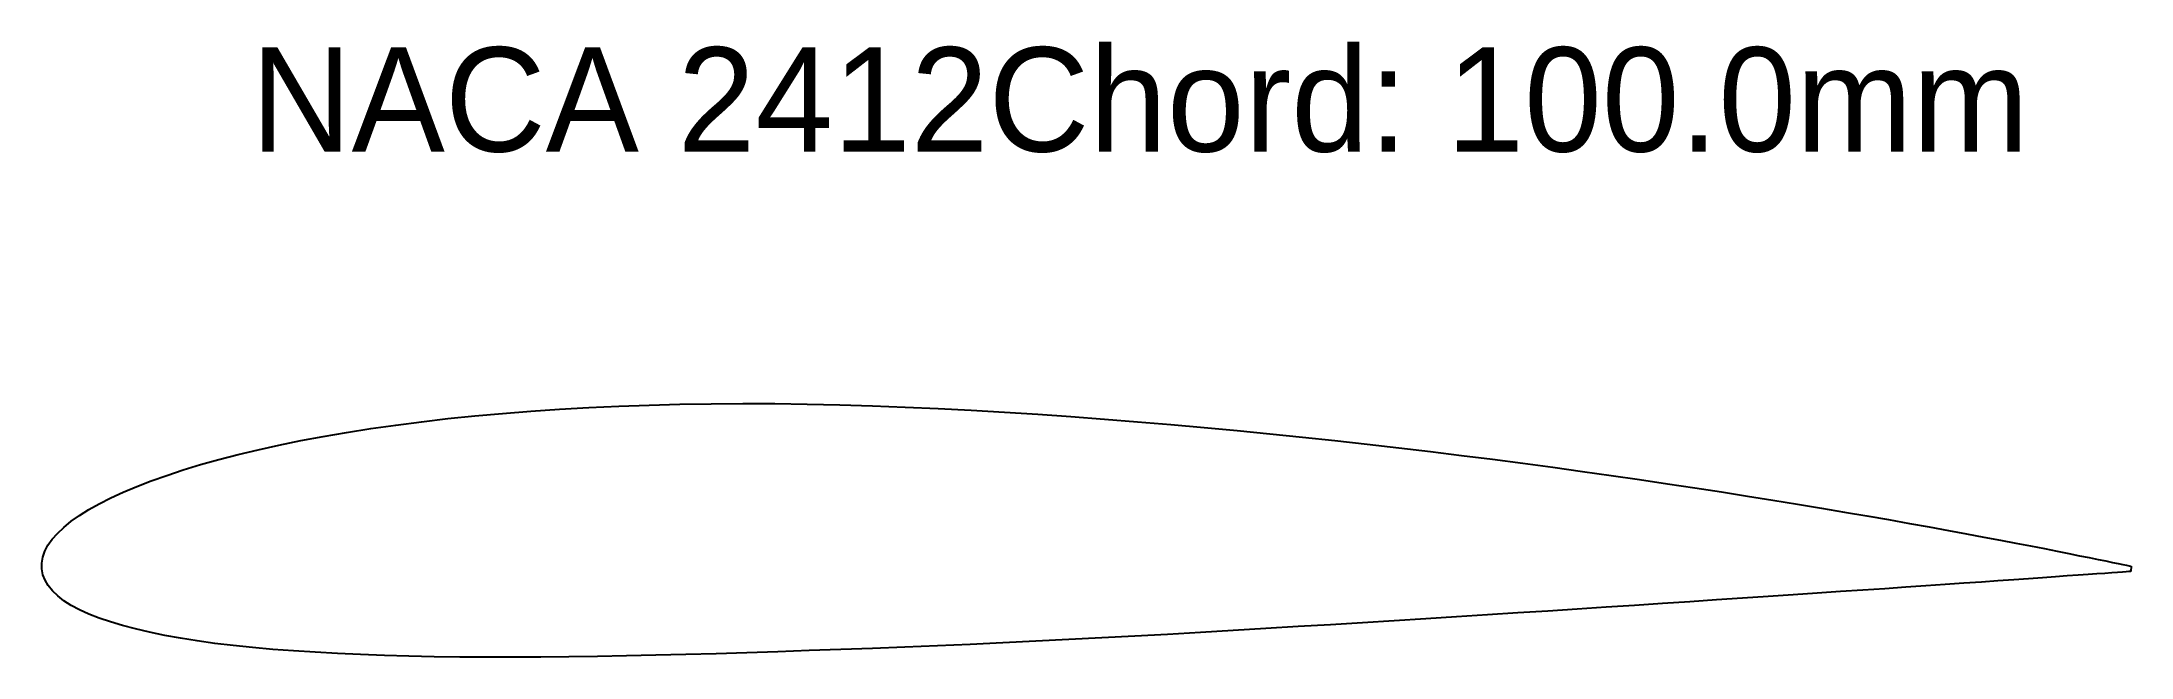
# Model space of a CAD drawing. Header units: metres. Extents: x 0 to 100, y -4 to 25.
import ezdxf

# ---------------------------------------------------------------- set-up
doc = ezdxf.new("R2010")
doc.units = ezdxf.units.M

msp = doc.modelspace()

# ---------------------------------------------------------------- linework, layer by layer
msp.add_line((100.01, 0.13), (99.99, -0.13))
for points in [[(0, 0), (0, 0.28), (0.05, 0.56), (0.14, 0.85), (0.29, 1.13), (0.49, 1.42), (0.75, 1.7), (1.05, 1.99), (1.4, 2.28), (1.8, 2.56), (2.25, 2.84), (2.75, 3.12), (3.3, 3.4), (3.9, 3.68), (4.55, 3.95), (5.24, 4.22), (5.98, 4.48), (6.76, 4.74), (7.59, 5), (8.47, 5.24), (9.39, 5.48), (10.35, 5.71), (11.35, 5.93), (12.39, 6.15), (13.47, 6.35), (14.59, 6.54), (15.75, 6.72), (16.94, 6.89), (18.17, 7.05), (19.43, 7.2), (20.72, 7.33), (22.05, 7.45), (23.4, 7.56), (24.78, 7.66), (26.18, 7.74), (27.61, 7.8), (29.07, 7.85), (30.54, 7.89), (32.04, 7.91), (33.55, 7.92), (35.08, 7.92), (36.63, 7.9), (38.19, 7.86), (39.76, 7.81), (41.33, 7.75), (42.9, 7.68), (44.49, 7.6), (46.07, 7.51), (47.67, 7.41), (49.26, 7.3), (50.86, 7.18), (52.45, 7.05), (54.04, 6.92), (55.63, 6.78), (57.21, 6.63), (58.78, 6.48), (60.34, 6.31), (61.89, 6.15), (63.43, 5.98), (64.96, 5.8), (66.47, 5.62), (67.96, 5.44), (69.44, 5.25), (70.89, 5.06), (72.33, 4.87), (73.74, 4.67), (75.12, 4.48), (76.48, 4.28), (77.82, 4.08), (79.12, 3.89), (80.4, 3.69), (81.64, 3.49), (82.85, 3.3), (84.03, 3.1), (85.18, 2.91), (86.28, 2.72), (87.36, 2.54), (88.39, 2.36), (89.39, 2.18), (90.34, 2.01), (91.26, 1.84), (92.13, 1.68), (92.96, 1.52), (93.75, 1.37), (94.49, 1.23), (95.19, 1.1), (95.85, 0.97), (96.46, 0.85), (97.02, 0.74), (97.53, 0.63), (98, 0.54), (98.42, 0.45), (98.79, 0.38), (99.11, 0.31), (99.39, 0.25), (99.61, 0.21), (99.78, 0.17), (99.91, 0.15), (99.98, 0.13), (100.01, 0.13)], [(99.99, -0.13), (99.97, -0.13), (99.89, -0.13), (99.76, -0.14), (99.59, -0.16), (99.36, -0.17), (99.08, -0.19), (98.75, -0.22), (98.37, -0.24), (97.95, -0.27), (97.47, -0.31), (96.95, -0.34), (96.38, -0.38), (95.76, -0.43), (95.1, -0.48), (94.39, -0.53), (93.63, -0.58), (92.84, -0.63), (91.99, -0.69), (91.11, -0.75), (90.18, -0.82), (89.22, -0.88), (88.21, -0.95), (87.17, -1.02), (86.09, -1.09), (84.97, -1.17), (83.82, -1.25), (82.63, -1.33), (81.41, -1.41), (80.16, -1.49), (78.88, -1.58), (77.58, -1.66), (76.24, -1.75), (74.88, -1.84), (73.49, -1.93), (72.08, -2.02), (70.65, -2.11), (69.2, -2.21), (67.72, -2.3), (66.24, -2.39), (64.73, -2.49), (63.21, -2.58), (61.68, -2.68), (60.14, -2.77), (58.59, -2.86), (57.02, -2.96), (55.46, -3.05), (53.88, -3.14), (52.31, -3.22), (50.73, -3.31), (49.15, -3.39), (47.57, -3.47), (46, -3.55), (44.43, -3.62), (42.87, -3.69), (41.31, -3.75), (39.76, -3.81), (38.24, -3.87), (36.73, -3.92), (35.23, -3.97), (33.74, -4.02), (32.27, -4.07), (30.82, -4.11), (29.39, -4.14), (27.98, -4.17), (26.59, -4.2), (25.22, -4.22), (23.88, -4.23), (22.56, -4.24), (21.27, -4.24), (20.01, -4.23), (18.78, -4.21), (17.57, -4.19), (16.4, -4.15), (15.26, -4.11), (14.15, -4.06), (13.08, -4), (12.05, -3.93), (11.05, -3.86), (10.09, -3.77), (9.16, -3.67), (8.28, -3.57), (7.44, -3.45), (6.64, -3.32), (5.88, -3.19), (5.16, -3.04), (4.49, -2.88), (3.86, -2.72), (3.28, -2.54), (2.74, -2.36), (2.25, -2.17), (1.81, -1.96), (1.41, -1.75), (1.06, -1.53), (0.76, -1.29), (0.51, -1.05), (0.31, -0.8), (0.16, -0.54), (0.05, -0.28), (0, 0)]]:
    msp.add_lwpolyline(points)

# ---------------------------------------------------------------- texts
msp.add_text('NACA 2412Chord: 100.0mm', height=5).set_placement((10, 20))

doc.saveas('drawing.dxf')
